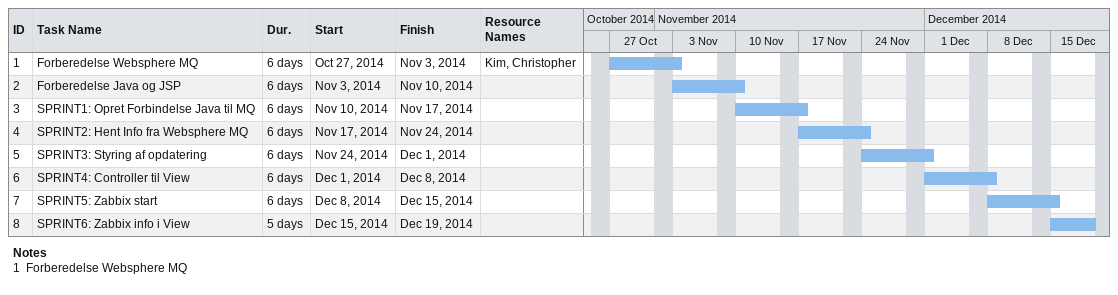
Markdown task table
| ID | Task | Duration | Start | Finish | Resources |
|---|---|---|---|---|---|
| 1 | Forberedelse Websphere MQ | 6d | 2014-10-27 | 2014-11-03 | Kim, Christopher |
| 2 | Forberedelse Java og JSP | 6d | 2014-11-03 | 2014-11-10 |  |
| 3 | SPRINT1: Opret Forbindelse Java til MQ | 6d | 2014-11-10 | 2014-11-17 |  |
| 4 | SPRINT2: Hent Info fra Websphere MQ | 6d | 2014-11-17 | 2014-11-24 |  |
| 5 | SPRINT3: Styring af opdatering | 6d | 2014-11-24 | 2014-12-01 |  |
| 6 | SPRINT4: Controller til View | 6d | 2014-12-01 | 2014-12-08 |  |
| 7 | SPRINT5: Zabbix start | 6d | 2014-12-08 | 2014-12-15 |  |
| 8 | SPRINT6: Zabbix info i View | 5d | 2014-12-15 | 2014-12-19 |  |

Notes
- 1: Forberedelse Websphere MQ
